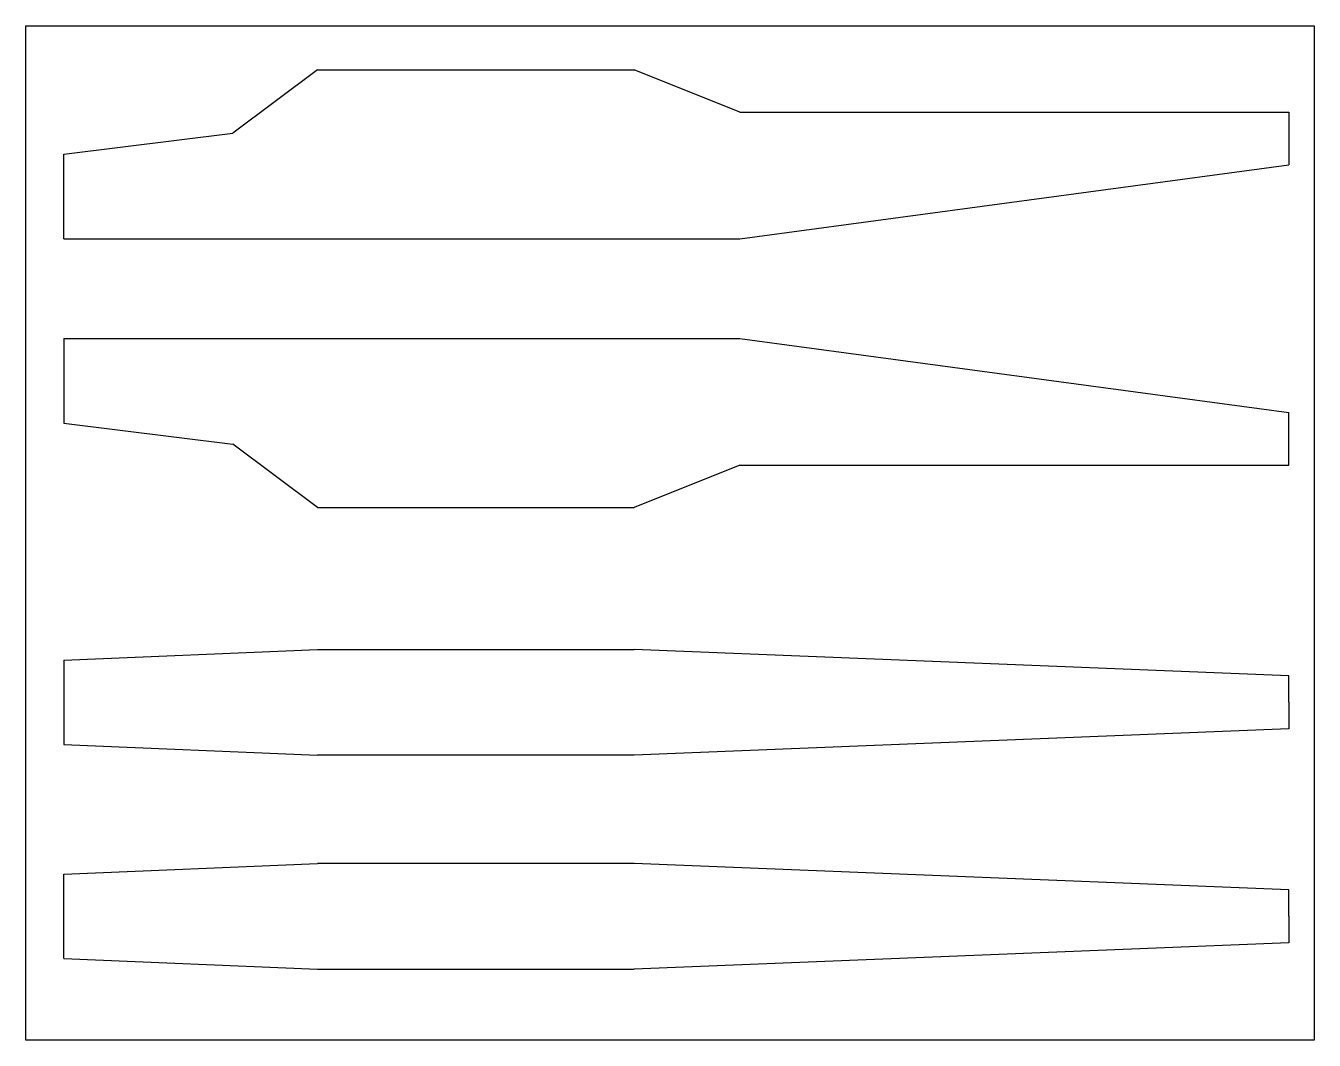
# Model space of a CAD drawing. Header units: millimetres. Extents: x 478 to 1088, y -130 to 350.
import ezdxf

# ---------------------------------------------------------------- set-up
doc = ezdxf.new("R2010")
doc.units = ezdxf.units.MM

msp = doc.modelspace()

# ---------------------------------------------------------------- linework, layer by layer
for p, q in [((615.78, 328.88), (575.78, 298.88)), ((615.78, 328.88), (765.78, 328.88)), ((815.78, 308.88), (765.78, 328.88)), ((815.78, 308.88), (1075.78, 308.88)), ((1075.78, 308.88), (1075.78, 283.88)), ((495.78, 288.88), (575.78, 298.88)), ((495.78, 248.88), (495.78, 288.88)), ((815.78, 248.88), (1075.78, 283.88)), ((495.78, 248.88), (575.78, 248.88)), ((575.78, 248.88), (815.78, 248.88)), ((495.78, 201.72), (495.78, 161.72)), ((495.78, 201.72), (575.78, 201.72)), ((575.78, 201.72), (815.78, 201.72)), ((815.78, 201.72), (1075.78, 166.72)), ((1075.78, 141.72), (1075.78, 166.72)), ((495.78, 161.72), (575.78, 151.72)), ((615.78, 121.72), (575.78, 151.72)), ((815.78, 141.72), (765.78, 121.72)), ((815.78, 141.72), (1075.78, 141.72)), ((615.78, 121.72), (765.78, 121.72)), ((495.78, 49.57), (615.78, 54.57)), ((495.78, 49.57), (495.78, 9.57)), ((615.78, 54.57), (765.78, 54.57)), ((1075.78, 42.07), (765.78, 54.57)), ((1075.78, 29.57), (1075.78, 42.07)), ((1075.78, 29.57), (1075.78, 17.07)), ((1075.78, 17.07), (765.78, 4.57)), ((495.78, 9.57), (615.78, 4.57)), ((765.78, 4.57), (615.78, 4.57)), ((495.78, -51.69), (615.78, -46.69)), ((765.78, -46.69), (615.78, -46.69)), ((1075.78, -59.19), (765.78, -46.69)), ((495.78, -91.69), (495.78, -51.69)), ((1075.78, -71.69), (1075.78, -59.19)), ((1075.78, -71.69), (1075.78, -84.19)), ((1075.78, -84.19), (765.78, -96.69)), ((495.78, -91.69), (615.78, -96.69)), ((615.78, -96.69), (765.78, -96.69))]:
    msp.add_line(p, q)
msp.add_lwpolyline([(477.74, 349.68), (1087.74, 349.68), (1087.74, -130.32), (477.74, -130.32)], close=True)

doc.saveas('drawing.dxf')
